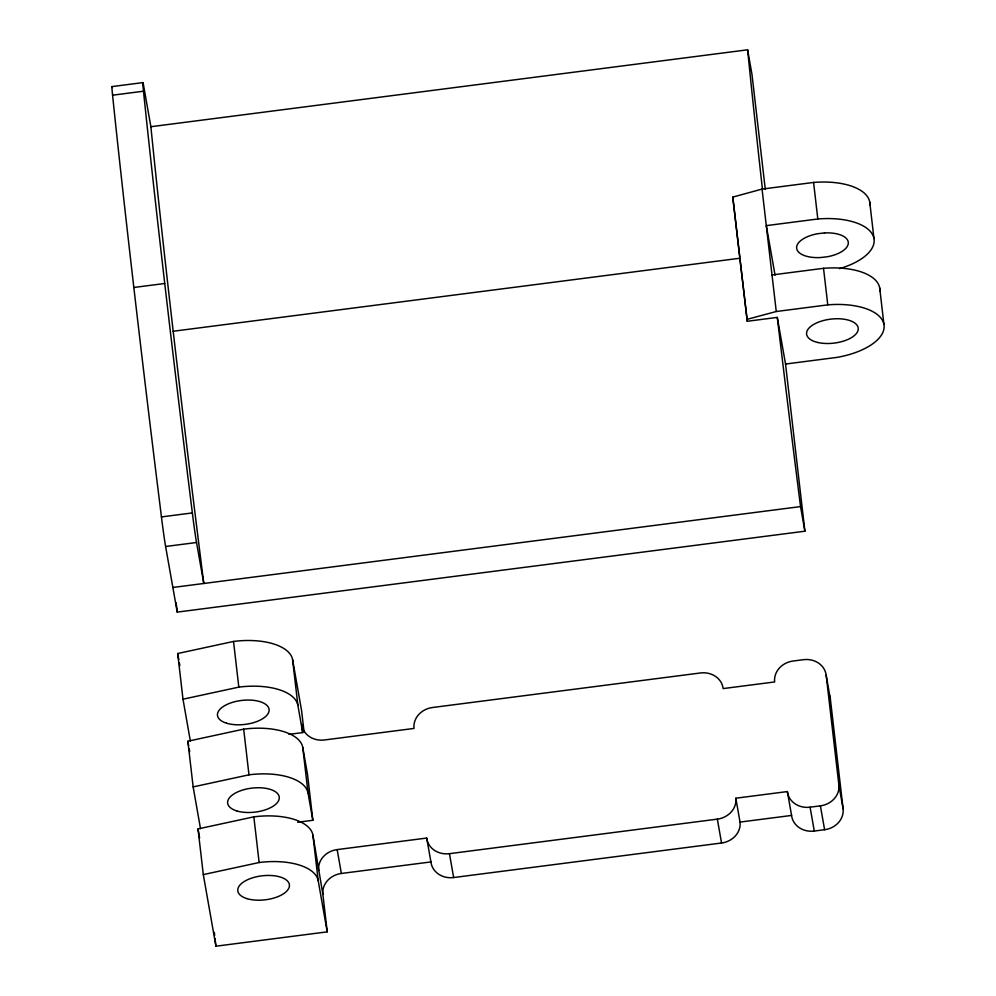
<?xml version="1.0" encoding="UTF-8"?>
<svg xmlns="http://www.w3.org/2000/svg" width="996" height="996" viewBox="0 0 996 996"><rect width="100%" height="100%" fill="white"/><g stroke="black" fill="none" stroke-linecap="round" stroke-linejoin="round"><path stroke-width="1.49" d="M112.287 87.536A29.058 0.71 82.7 0 0 112.573 95.193L115.324 121.562A780.242 19.061 82.7 0 0 156.621 478.03L161.439 516.912A27.751 0.672 82.7 0 0 165.61 546.493L177.226 612.104L804.893 531.204L785.533 364.038L777.291 317.4L747.274 321.272L732.782 197.096L762.052 189.091L813.583 182.442A57.444 26.755 -6.6 0 1 869.894 205.101M746.938 319.392L776.258 311.511L827.776 304.863A57.444 26.755 -6.6 0 1 883.938 324.472L879.692 287.919M190.348 740.974L182.99 699.204L177.699 653.525L233.525 641.449A55.079 25.659 -6.6 0 1 292.6 659.701L301.589 710.621L304.029 731.687M182.99 699.204L238.816 687.128A55.079 25.659 -6.6 0 1 297.891 705.38L302.684 732.595L288.965 734.363M200.507 828.672L193.149 786.902L187.858 741.223L243.684 729.147A55.079 25.659 -6.6 0 1 302.759 747.398L307.552 774.614L312.844 820.293L297.605 822.248M193.149 786.902L248.975 774.826A55.079 25.659 -6.6 0 1 308.05 793.077L312.844 820.293M198.017 828.921L253.843 816.845A55.079 25.659 -6.6 0 1 312.918 835.109L322.878 894.396L327.223 931.858L215.933 946.2L203.309 874.6L198.017 828.921L199.598 837.873M203.309 874.6L259.134 862.524A55.079 25.659 -6.6 0 1 318.21 880.775L327.223 931.858M112.013 86.59L142.926 82.606M112.573 95.193L143.486 91.209A29.058 0.71 82.7 0 1 143.623 85.743L150.882 126.716A676.259 16.521 82.7 0 0 203.794 583.482L196.523 542.509A27.751 0.672 82.7 0 1 192.353 512.928L187.534 474.046A780.242 19.061 82.7 0 1 146.238 117.578L143.486 91.209M150.882 126.716L747.623 49.8L751.98 74.439L765.302 189.477M133.8 287.483L164.714 283.499M839.491 268.634A57.444 26.755 -6.6 0 0 873.081 235.654A57.444 26.755 -6.6 0 0 817.816 218.983L766.298 225.631L775.05 275.157M173.13 331.257L739.866 258.238L747.274 321.272M772.012 274.958L823.53 268.31A57.444 26.755 -6.6 0 1 879.854 290.957M785.533 364.038L837.051 357.377A57.444 26.755 -6.6 0 0 883.938 324.472M161.439 516.912L192.353 512.928M165.61 546.493L196.523 542.509M172.881 587.466L800.535 506.591L804.893 531.204M318.67 870.529A20.779 18.389 -10 0 1 337.158 849.6L426.711 838.059A20.779 18.389 -10 0 0 449.445 853.672L717.344 819.135A20.779 18.389 -10 0 0 735.832 798.207L787.363 791.571A20.779 18.389 -10 0 0 810.084 807.183L820.393 805.851A20.779 18.389 -10 0 0 838.881 784.923L826.182 675.3A20.779 18.389 -10 0 0 803.448 659.688L793.152 661.02A20.779 18.389 -10 0 0 774.651 681.949L723.133 688.585A20.779 18.389 -10 0 0 700.412 672.972L432.501 707.509A20.779 18.389 -10 0 0 414.012 728.437L324.459 739.978A20.779 18.389 -10 0 1 301.738 724.366L302.684 732.595M322.878 894.396A20.779 18.389 -10 0 1 341.367 873.467L430.919 861.926A20.779 18.389 -10 0 0 453.653 877.538L721.552 843.002A20.779 18.389 -10 0 0 740.04 822.073L791.571 815.438A20.779 18.389 -10 0 0 814.292 831.05L824.601 829.718A20.779 18.389 -10 0 0 843.089 808.789L830.39 699.167L826.182 675.3M838.881 784.923L843.089 808.789M820.393 805.851L824.601 829.718M810.084 807.183L814.292 831.05M787.363 791.571L791.571 815.438M735.832 798.207L740.04 822.073M717.344 819.135L721.552 843.002M449.445 853.672L453.653 877.538M426.711 838.059L430.919 861.926M337.158 849.6L341.367 873.467M301.738 724.366L302.784 730.329M177.699 653.525L178.77 659.601M179.305 662.651L179.84 665.689M187.858 741.223L188.642 745.705M189.165 748.681L189.701 751.669M732.782 197.096L739.717 256.918M777.291 317.4L779.382 334.955A676.259 16.521 82.7 0 0 800.535 506.591M869.732 202.064L873.978 238.592M813.583 182.442L817.816 218.983M823.53 268.31L827.776 304.863M762.052 189.091L776.258 311.511M292.6 659.701L297.891 705.38M302.759 747.398L308.05 793.077M312.918 835.109L318.21 880.775M233.525 641.449L238.816 687.128M243.684 729.147L248.975 774.826M253.843 816.845L259.134 862.524M176.155 602.841L177.226 612.104M214.327 932.368L214.688 935.443M215.049 938.518L215.933 946.2M762.45 189.19L761.318 179.118A676.259 16.521 82.7 0 1 747.635 49.825M829.319 694.971A20.779 18.389 -10 0 1 830.39 699.167M824.476 232.94L817.741 233.711A25.983 12.101 -6.6 0 0 796.638 248.228A25.983 12.101 -6.6 0 0 820.43 257.553L827.178 256.781A25.983 12.101 -6.6 0 0 848.268 242.265A25.983 12.101 -6.6 0 0 824.476 232.94M236.712 810.906A25.983 12.101 -6.6 0 0 278.868 800A25.983 12.101 -6.6 0 0 244.742 789.455A25.983 12.101 -6.6 0 0 236.712 810.906M817.778 342.475A25.983 12.101 -6.6 0 0 858.178 329.738A25.983 12.101 -6.6 0 0 821.277 321.148A25.983 12.101 -6.6 0 0 817.778 342.475M246.871 898.604A25.983 12.101 -6.6 0 0 289.027 887.697A25.983 12.101 -6.6 0 0 254.901 877.152A25.983 12.101 -6.6 0 0 246.871 898.604M226.553 723.208A25.983 12.101 -6.6 0 0 268.708 712.302A25.983 12.101 -6.6 0 0 234.583 701.757A25.983 12.101 -6.6 0 0 226.553 723.208"/></g></svg>
